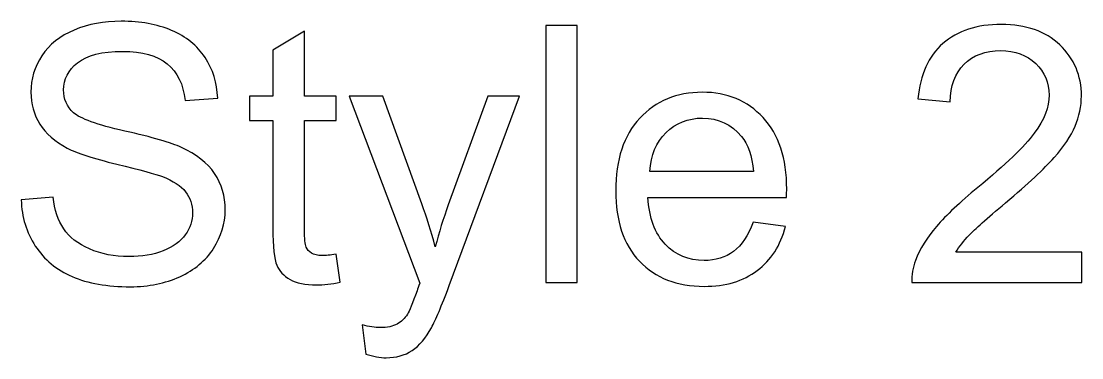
# Model space of a CAD drawing. Header units: centimetres. Extents: x -208 to 206, y -104 to 104.
# Drawn here: x -208.1 to -178.42, y -76.37 to -66.96 of the extents above; entities that cross this region are included whole.
import ezdxf

# ---------------------------------------------------------------- set-up
doc = ezdxf.new("R2010")
doc.units = ezdxf.units.CM
doc.header["$MEASUREMENT"] = 0
doc.layers.add('#Layer 1', color=7, linetype='Continuous')

msp = doc.modelspace()

# ---------------------------------------------------------------- linework, layer by layer
at = {"layer": '#Layer 1', "color": 8}
for points, knots in [([(-208.10239, -71.95689), (-208.10239, -71.95689), (-207.20922, -71.87661), (-207.20922, -71.87661), (-207.20922, -71.87661), (-207.1674, -72.23789), (-207.06872, -72.53394), (-206.91317, -72.76643), (-206.91317, -72.76643), (-206.75761, -72.99725), (-206.51676, -73.18459), (-206.1906, -73.32843), (-206.1906, -73.32843), (-205.86444, -73.4706), (-205.49647, -73.54252), (-205.08835, -73.54252), (-205.08835, -73.54252), (-204.7254, -73.54252), (-204.40593, -73.489), (-204.12828, -73.38028), (-204.12828, -73.38028), (-203.85062, -73.27156), (-203.64489, -73.1227), (-203.50941, -72.9337), (-203.50941, -72.9337), (-203.37393, -72.74469), (-203.30535, -72.53896), (-203.30535, -72.31818), (-203.30535, -72.31818), (-203.30535, -72.09405), (-203.37059, -71.89835), (-203.50105, -71.72942), (-203.50105, -71.72942), (-203.63151, -71.56216), (-203.84728, -71.42166), (-204.14835, -71.30625), (-204.14835, -71.30625), (-204.3407, -71.23265), (-204.76721, -71.11557), (-205.42789, -70.95667), (-205.42789, -70.95667), (-206.08857, -70.79778), (-206.55021, -70.64891), (-206.81448, -70.50842), (-206.81448, -70.50842), (-207.15737, -70.32777), (-207.4116, -70.10364), (-207.57886, -69.8377), (-207.57886, -69.8377), (-207.7478, -69.57176), (-207.83143, -69.27236), (-207.83143, -68.94286), (-207.83143, -68.94286), (-207.83143, -68.57823), (-207.72773, -68.23869), (-207.522, -67.92424), (-207.522, -67.92424), (-207.31627, -67.60812), (-207.01687, -67.36893), (-206.62046, -67.20502), (-206.62046, -67.20502), (-206.22573, -67.0411), (-205.78583, -66.95914), (-205.30245, -66.95914), (-205.30245, -66.95914), (-204.77056, -66.95914), (-204.30056, -67.04445), (-203.89411, -67.21673), (-203.89411, -67.21673), (-203.48767, -67.38733), (-203.17489, -67.63989), (-202.95578, -67.97442), (-202.95578, -67.97442), (-202.73667, -68.30726), (-202.61959, -68.68527), (-202.60286, -69.10677), (-202.60286, -69.10677), (-202.60286, -69.10677), (-203.5161, -69.17702), (-203.5161, -69.17702), (-203.5161, -69.17702), (-203.56461, -68.72374), (-203.7302, -68.38086), (-204.01287, -68.15004), (-204.01287, -68.15004), (-204.29554, -67.91755), (-204.71369, -67.80214), (-205.26565, -67.80214), (-205.26565, -67.80214), (-205.84103, -67.80214), (-206.26085, -67.90751), (-206.52345, -68.11826), (-206.52345, -68.11826), (-206.78605, -68.32901), (-206.91819, -68.58325), (-206.91819, -68.88097), (-206.91819, -68.88097), (-206.91819, -69.13855), (-206.82452, -69.35097), (-206.63886, -69.51823), (-206.63886, -69.51823), (-206.45487, -69.68382), (-205.97818, -69.8561), (-205.20544, -70.03005), (-205.20544, -70.03005), (-204.43269, -70.20567), (-203.90248, -70.35788), (-203.61479, -70.48834), (-203.61479, -70.48834), (-203.19831, -70.68069), (-202.88888, -70.92322), (-202.68984, -71.21927), (-202.68984, -71.21927), (-202.4908, -71.51365), (-202.39211, -71.85319), (-202.39211, -72.23789), (-202.39211, -72.23789), (-202.39211, -72.62092), (-202.50083, -72.97886), (-202.71994, -73.31672), (-202.71994, -73.31672), (-202.93905, -73.65459), (-203.25183, -73.91719), (-203.66162, -74.10452), (-203.66162, -74.10452), (-204.07141, -74.29185), (-204.53138, -74.38552), (-205.04487, -74.38552), (-205.04487, -74.38552), (-205.69384, -74.38552), (-206.23743, -74.29018), (-206.67566, -74.10117), (-206.67566, -74.10117), (-207.11555, -73.91217), (-207.45844, -73.62783), (-207.70766, -73.24647), (-207.70766, -73.24647), (-207.95855, -72.86679), (-208.08901, -72.43693), (-208.10239, -71.95689)], [0, 0, 0, 0, 0.02777778, 0.02777778, 0.02777778, 0.02777778, 0.05555556, 0.05555556, 0.05555556, 0.05555556, 0.08333333, 0.08333333, 0.08333333, 0.08333333, 0.11111111, 0.11111111, 0.11111111, 0.11111111, 0.13888889, 0.13888889, 0.13888889, 0.13888889, 0.16666667, 0.16666667, 0.16666667, 0.16666667, 0.19444444, 0.19444444, 0.19444444, 0.19444444, 0.22222222, 0.22222222, 0.22222222, 0.22222222, 0.25, 0.25, 0.25, 0.25, 0.27777778, 0.27777778, 0.27777778, 0.27777778, 0.30555556, 0.30555556, 0.30555556, 0.30555556, 0.33333333, 0.33333333, 0.33333333, 0.33333333, 0.36111111, 0.36111111, 0.36111111, 0.36111111, 0.38888889, 0.38888889, 0.38888889, 0.38888889, 0.41666667, 0.41666667, 0.41666667, 0.41666667, 0.44444444, 0.44444444, 0.44444444, 0.44444444, 0.47222222, 0.47222222, 0.47222222, 0.47222222, 0.5, 0.5, 0.5, 0.5, 0.52777778, 0.52777778, 0.52777778, 0.52777778, 0.55555556, 0.55555556, 0.55555556, 0.55555556, 0.58333333, 0.58333333, 0.58333333, 0.58333333, 0.61111111, 0.61111111, 0.61111111, 0.61111111, 0.63888889, 0.63888889, 0.63888889, 0.63888889, 0.66666667, 0.66666667, 0.66666667, 0.66666667, 0.69444444, 0.69444444, 0.69444444, 0.69444444, 0.72222222, 0.72222222, 0.72222222, 0.72222222, 0.75, 0.75, 0.75, 0.75, 0.77777778, 0.77777778, 0.77777778, 0.77777778, 0.80555556, 0.80555556, 0.80555556, 0.80555556, 0.83333333, 0.83333333, 0.83333333, 0.83333333, 0.86111111, 0.86111111, 0.86111111, 0.86111111, 0.88888889, 0.88888889, 0.88888889, 0.88888889, 0.91666667, 0.91666667, 0.91666667, 0.91666667, 0.94444444, 0.94444444, 0.94444444, 0.94444444, 1, 1, 1, 1]), ([(-193.42192, -74.26509), (-193.42192, -74.26509), (-193.42192, -67.07957), (-193.42192, -67.07957), (-193.42192, -67.07957), (-193.42192, -67.07957), (-192.53878, -67.07957), (-192.53878, -67.07957), (-192.53878, -67.07957), (-192.53878, -67.07957), (-192.53878, -74.26509), (-192.53878, -74.26509), (-192.53878, -74.26509), (-192.53878, -74.26509), (-193.42192, -74.26509), (-193.42192, -74.26509)], [0, 0, 0, 0, 0.2, 0.2, 0.2, 0.2, 0.4, 0.4, 0.4, 0.4, 0.6, 0.6, 0.6, 0.6, 1, 1, 1, 1]), ([(-178.41696, -73.4221), (-178.41696, -73.4221), (-178.41696, -74.26509), (-178.41696, -74.26509), (-178.41696, -74.26509), (-178.41696, -74.26509), (-183.17386, -74.26509), (-183.17386, -74.26509), (-183.17386, -74.26509), (-183.18055, -74.05267), (-183.14542, -73.84861), (-183.07015, -73.65124), (-183.07015, -73.65124), (-182.94805, -73.32843), (-182.75236, -73.00896), (-182.48307, -72.69618), (-182.48307, -72.69618), (-182.21378, -72.38341), (-181.82908, -72.02212), (-181.32897, -71.61234), (-181.32897, -71.61234), (-180.55121, -70.97173), (-180.02267, -70.46493), (-179.74669, -70.09026), (-179.74669, -70.09026), (-179.46903, -69.7156), (-179.33021, -69.36101), (-179.33021, -69.02649), (-179.33021, -69.02649), (-179.33021, -68.67691), (-179.45565, -68.38253), (-179.70654, -68.14168), (-179.70654, -68.14168), (-179.95743, -67.90249), (-180.28526, -67.78207), (-180.68836, -67.78207), (-180.68836, -67.78207), (-181.11488, -67.78207), (-181.45609, -67.90918), (-181.712, -68.16342), (-181.712, -68.16342), (-181.96791, -68.41598), (-182.0967, -68.76723), (-182.10004, -69.21716), (-182.10004, -69.21716), (-182.10004, -69.21716), (-183.00325, -69.12684), (-183.00325, -69.12684), (-183.00325, -69.12684), (-182.94136, -68.45111), (-182.7072, -67.93595), (-182.30243, -67.58135), (-182.30243, -67.58135), (-181.89598, -67.22676), (-181.35239, -67.04946), (-180.66829, -67.04946), (-180.66829, -67.04946), (-179.97918, -67.04946), (-179.43224, -67.24014), (-179.03081, -67.62317), (-179.03081, -67.62317), (-178.62771, -68.0062), (-178.427, -68.48122), (-178.427, -69.04656), (-178.427, -69.04656), (-178.427, -69.33425), (-178.48554, -69.61692), (-178.60429, -69.89457), (-178.60429, -69.89457), (-178.72138, -70.17389), (-178.91707, -70.4666), (-179.18971, -70.77436), (-179.18971, -70.77436), (-179.46401, -71.08045), (-179.91729, -71.50362), (-180.54954, -72.03885), (-180.54954, -72.03885), (-181.07975, -72.48376), (-181.42096, -72.78483), (-181.5715, -72.94373), (-181.5715, -72.94373), (-181.72203, -73.10263), (-181.84581, -73.26153), (-181.94449, -73.4221), (-181.94449, -73.4221), (-181.94449, -73.4221), (-178.41696, -73.4221), (-178.41696, -73.4221)], [0, 0, 0, 0, 0.04347826, 0.04347826, 0.04347826, 0.04347826, 0.08695652, 0.08695652, 0.08695652, 0.08695652, 0.13043478, 0.13043478, 0.13043478, 0.13043478, 0.17391304, 0.17391304, 0.17391304, 0.17391304, 0.2173913, 0.2173913, 0.2173913, 0.2173913, 0.26086957, 0.26086957, 0.26086957, 0.26086957, 0.30434783, 0.30434783, 0.30434783, 0.30434783, 0.34782609, 0.34782609, 0.34782609, 0.34782609, 0.39130435, 0.39130435, 0.39130435, 0.39130435, 0.43478261, 0.43478261, 0.43478261, 0.43478261, 0.47826087, 0.47826087, 0.47826087, 0.47826087, 0.52173913, 0.52173913, 0.52173913, 0.52173913, 0.56521739, 0.56521739, 0.56521739, 0.56521739, 0.60869565, 0.60869565, 0.60869565, 0.60869565, 0.65217391, 0.65217391, 0.65217391, 0.65217391, 0.69565217, 0.69565217, 0.69565217, 0.69565217, 0.73913043, 0.73913043, 0.73913043, 0.73913043, 0.7826087, 0.7826087, 0.7826087, 0.7826087, 0.82608696, 0.82608696, 0.82608696, 0.82608696, 0.86956522, 0.86956522, 0.86956522, 0.86956522, 0.91304348, 0.91304348, 0.91304348, 0.91304348, 1, 1, 1, 1]), ([(-199.2911, -73.47729), (-199.2911, -73.47729), (-199.17067, -74.25673), (-199.17067, -74.25673), (-199.17067, -74.25673), (-199.41822, -74.30858), (-199.64068, -74.33534), (-199.8347, -74.33534), (-199.8347, -74.33534), (-200.15417, -74.33534), (-200.40171, -74.28516), (-200.57901, -74.18313), (-200.57901, -74.18313), (-200.75463, -74.0811), (-200.8784, -73.94897), (-200.95033, -73.78338), (-200.95033, -73.78338), (-201.02225, -73.61779), (-201.05737, -73.26989), (-201.05737, -72.73967), (-201.05737, -72.73967), (-201.05737, -72.73967), (-201.05737, -69.73902), (-201.05737, -69.73902), (-201.05737, -69.73902), (-201.05737, -69.73902), (-201.70969, -69.73902), (-201.70969, -69.73902), (-201.70969, -69.73902), (-201.70969, -69.73902), (-201.70969, -69.05659), (-201.70969, -69.05659), (-201.70969, -69.05659), (-201.70969, -69.05659), (-201.05737, -69.05659), (-201.05737, -69.05659), (-201.05737, -69.05659), (-201.05737, -69.05659), (-201.05737, -67.76869), (-201.05737, -67.76869), (-201.05737, -67.76869), (-201.05737, -67.76869), (-200.17424, -67.23847), (-200.17424, -67.23847), (-200.17424, -67.23847), (-200.17424, -67.23847), (-200.17424, -69.05659), (-200.17424, -69.05659), (-200.17424, -69.05659), (-200.17424, -69.05659), (-199.2911, -69.05659), (-199.2911, -69.05659), (-199.2911, -69.05659), (-199.2911, -69.05659), (-199.2911, -69.73902), (-199.2911, -69.73902), (-199.2911, -69.73902), (-199.2911, -69.73902), (-200.17424, -69.73902), (-200.17424, -69.73902), (-200.17424, -69.73902), (-200.17424, -69.73902), (-200.17424, -72.78985), (-200.17424, -72.78985), (-200.17424, -72.78985), (-200.17424, -73.04241), (-200.15918, -73.20466), (-200.1274, -73.27658), (-200.1274, -73.27658), (-200.0973, -73.3485), (-200.04712, -73.40537), (-199.97687, -73.44886), (-199.97687, -73.44886), (-199.90662, -73.49067), (-199.80626, -73.51242), (-199.6758, -73.51242), (-199.6758, -73.51242), (-199.57879, -73.51242), (-199.45, -73.50071), (-199.2911, -73.47729)], [0, 0, 0, 0, 0.04761905, 0.04761905, 0.04761905, 0.04761905, 0.0952381, 0.0952381, 0.0952381, 0.0952381, 0.14285714, 0.14285714, 0.14285714, 0.14285714, 0.19047619, 0.19047619, 0.19047619, 0.19047619, 0.23809524, 0.23809524, 0.23809524, 0.23809524, 0.28571429, 0.28571429, 0.28571429, 0.28571429, 0.33333333, 0.33333333, 0.33333333, 0.33333333, 0.38095238, 0.38095238, 0.38095238, 0.38095238, 0.42857143, 0.42857143, 0.42857143, 0.42857143, 0.47619048, 0.47619048, 0.47619048, 0.47619048, 0.52380952, 0.52380952, 0.52380952, 0.52380952, 0.57142857, 0.57142857, 0.57142857, 0.57142857, 0.61904762, 0.61904762, 0.61904762, 0.61904762, 0.66666667, 0.66666667, 0.66666667, 0.66666667, 0.71428571, 0.71428571, 0.71428571, 0.71428571, 0.76190476, 0.76190476, 0.76190476, 0.76190476, 0.80952381, 0.80952381, 0.80952381, 0.80952381, 0.85714286, 0.85714286, 0.85714286, 0.85714286, 0.9047619, 0.9047619, 0.9047619, 0.9047619, 1, 1, 1, 1]), ([(-198.45981, -76.2672), (-198.45981, -76.2672), (-198.56017, -75.45097), (-198.56017, -75.45097), (-198.56017, -75.45097), (-198.36614, -75.50282), (-198.19888, -75.52958), (-198.05504, -75.52958), (-198.05504, -75.52958), (-197.85767, -75.52958), (-197.70045, -75.49613), (-197.58336, -75.4309), (-197.58336, -75.4309), (-197.46461, -75.36567), (-197.3676, -75.27367), (-197.29233, -75.15659), (-197.29233, -75.15659), (-197.23713, -75.06794), (-197.14681, -74.84883), (-197.02304, -74.49758), (-197.02304, -74.49758), (-197.00632, -74.44908), (-196.98123, -74.37715), (-196.94443, -74.28182), (-196.94443, -74.28182), (-196.94443, -74.28182), (-198.92145, -69.05659), (-198.92145, -69.05659), (-198.92145, -69.05659), (-198.92145, -69.05659), (-197.9781, -69.05659), (-197.9781, -69.05659), (-197.9781, -69.05659), (-197.9781, -69.05659), (-196.89091, -72.06394), (-196.89091, -72.06394), (-196.89091, -72.06394), (-196.74873, -72.44362), (-196.62329, -72.84505), (-196.51122, -73.26654), (-196.51122, -73.26654), (-196.40919, -72.87014), (-196.28877, -72.47875), (-196.14827, -72.09405), (-196.14827, -72.09405), (-196.14827, -72.09405), (-195.03766, -69.05659), (-195.03766, -69.05659), (-195.03766, -69.05659), (-195.03766, -69.05659), (-194.15619, -69.05659), (-194.15619, -69.05659), (-194.15619, -69.05659), (-194.15619, -69.05659), (-196.12485, -74.35541), (-196.12485, -74.35541), (-196.12485, -74.35541), (-196.33727, -74.92577), (-196.50286, -75.31716), (-196.62162, -75.53293), (-196.62162, -75.53293), (-196.77884, -75.82229), (-196.95948, -76.03471), (-197.16187, -76.17019), (-197.16187, -76.17019), (-197.36593, -76.30567), (-197.60845, -76.37257), (-197.88945, -76.37257), (-197.88945, -76.37257), (-198.06006, -76.37257), (-198.25073, -76.33745), (-198.45981, -76.2672)], [0, 0, 0, 0, 0.05263158, 0.05263158, 0.05263158, 0.05263158, 0.10526316, 0.10526316, 0.10526316, 0.10526316, 0.15789474, 0.15789474, 0.15789474, 0.15789474, 0.21052632, 0.21052632, 0.21052632, 0.21052632, 0.26315789, 0.26315789, 0.26315789, 0.26315789, 0.31578947, 0.31578947, 0.31578947, 0.31578947, 0.36842105, 0.36842105, 0.36842105, 0.36842105, 0.42105263, 0.42105263, 0.42105263, 0.42105263, 0.47368421, 0.47368421, 0.47368421, 0.47368421, 0.52631579, 0.52631579, 0.52631579, 0.52631579, 0.57894737, 0.57894737, 0.57894737, 0.57894737, 0.63157895, 0.63157895, 0.63157895, 0.63157895, 0.68421053, 0.68421053, 0.68421053, 0.68421053, 0.73684211, 0.73684211, 0.73684211, 0.73684211, 0.78947368, 0.78947368, 0.78947368, 0.78947368, 0.84210526, 0.84210526, 0.84210526, 0.84210526, 0.89473684, 0.89473684, 0.89473684, 0.89473684, 1, 1, 1, 1]), ([(-187.61965, -72.5791), (-187.61965, -72.5791), (-186.70641, -72.69953), (-186.70641, -72.69953), (-186.70641, -72.69953), (-186.84858, -73.22975), (-187.11452, -73.64288), (-187.50257, -73.93559), (-187.50257, -73.93559), (-187.89061, -74.22829), (-188.38571, -74.37548), (-188.98952, -74.37548), (-188.98952, -74.37548), (-189.74888, -74.37548), (-190.35102, -74.14132), (-190.79593, -73.67299), (-190.79593, -73.67299), (-191.24084, -73.20633), (-191.4633, -72.549), (-191.4633, -71.70433), (-191.4633, -71.70433), (-191.4633, -70.83123), (-191.23917, -70.15215), (-190.78924, -69.67044), (-190.78924, -69.67044), (-190.33931, -69.18706), (-189.75557, -68.9462), (-189.03802, -68.9462), (-189.03802, -68.9462), (-188.34389, -68.9462), (-187.77688, -69.18204), (-187.33698, -69.65539), (-187.33698, -69.65539), (-186.89709, -70.12873), (-186.6763, -70.79443), (-186.6763, -71.65248), (-186.6763, -71.65248), (-186.6763, -71.70433), (-186.67797, -71.78294), (-186.68132, -71.88664), (-186.68132, -71.88664), (-186.68132, -71.88664), (-190.56009, -71.88664), (-190.56009, -71.88664), (-190.56009, -71.88664), (-190.52664, -72.457), (-190.36607, -72.89523), (-190.07504, -73.19797), (-190.07504, -73.19797), (-189.78568, -73.50071), (-189.42272, -73.65292), (-188.98952, -73.65292), (-188.98952, -73.65292), (-188.6667, -73.65292), (-188.39072, -73.56761), (-188.16325, -73.39701), (-188.16325, -73.39701), (-187.9341, -73.2264), (-187.75346, -72.95377), (-187.61965, -72.5791)], [0, 0, 0, 0, 0.0625, 0.0625, 0.0625, 0.0625, 0.125, 0.125, 0.125, 0.125, 0.1875, 0.1875, 0.1875, 0.1875, 0.25, 0.25, 0.25, 0.25, 0.3125, 0.3125, 0.3125, 0.3125, 0.375, 0.375, 0.375, 0.375, 0.4375, 0.4375, 0.4375, 0.4375, 0.5, 0.5, 0.5, 0.5, 0.5625, 0.5625, 0.5625, 0.5625, 0.625, 0.625, 0.625, 0.625, 0.6875, 0.6875, 0.6875, 0.6875, 0.75, 0.75, 0.75, 0.75, 0.8125, 0.8125, 0.8125, 0.8125, 0.875, 0.875, 0.875, 0.875, 1, 1, 1, 1]), ([(-190.50992, -71.16408), (-190.50992, -71.16408), (-187.60962, -71.16408), (-187.60962, -71.16408), (-187.60962, -71.16408), (-187.64809, -70.72585), (-187.76015, -70.39802), (-187.94246, -70.17891), (-187.94246, -70.17891), (-188.22179, -69.83937), (-188.58642, -69.66877), (-189.033, -69.66877), (-189.033, -69.66877), (-189.43777, -69.66877), (-189.77731, -69.80425), (-190.05329, -70.07521), (-190.05329, -70.07521), (-190.3276, -70.34617), (-190.47981, -70.70913), (-190.50992, -71.16408)], [0, 0, 0, 0, 0.16666667, 0.16666667, 0.16666667, 0.16666667, 0.33333333, 0.33333333, 0.33333333, 0.33333333, 0.5, 0.5, 0.5, 0.5, 0.66666667, 0.66666667, 0.66666667, 0.66666667, 1, 1, 1, 1])]:
    msp.add_open_spline(points, degree=3, knots=knots, dxfattribs=at)

doc.saveas('drawing.dxf')
